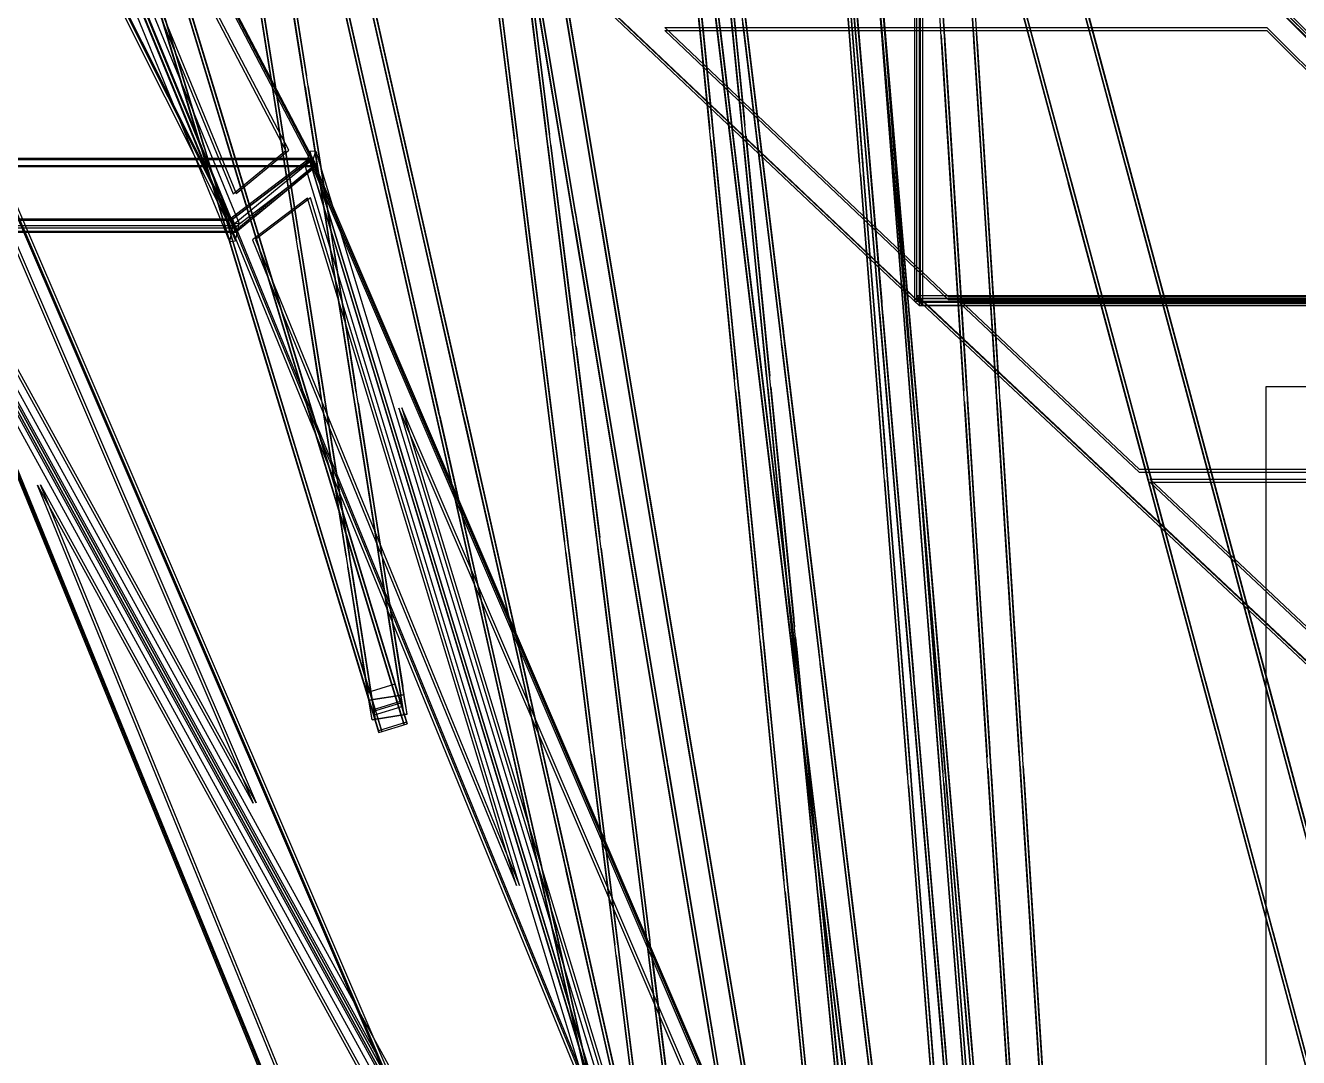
# Model space of a CAD drawing. Header units: millimetres. Extents: x -52000 to 48850, y -48850 to 51750.
# Drawn here: x -31200 to -24734, y 19492 to 24735 of the extents above; entities that cross this region are included whole.
import ezdxf

# ---------------------------------------------------------------- set-up
doc = ezdxf.new("R2010")
doc.units = ezdxf.units.MM
doc.layers.add('D-STR-BASE', color=7, linetype='Continuous', lineweight=25)
doc.layers.add('D-STR-STRC', color=7, linetype='Continuous', lineweight=25)

msp = doc.modelspace()

# ---------------------------------------------------------------- linework, layer by layer
at = {"layer": 'D-STR-BASE'}
msp.add_lwpolyline([(-24900, -22900), (24900, -22900), (24900, 22900), (-24900, 22900)], close=True, dxfattribs=at)
at = {"layer": 'D-STR-STRC'}
for points in [[(-32846.5, 32979.5), (-29296.5, 21300.8)], [(-32990, 32935.9), (-29440.1, 21257.2)], [(-32987.7, 32928.3), (-29437.8, 21249.6)], [(-32844.2, 32972), (-29294.2, 21293.2)], [(-32814.3, 32873.6), (-29264.3, 21194.8)], [(-32812, 32866), (-29262, 21187.3)], [(-32957.8, 32830), (-29407.9, 21151.2)], [(-32955.5, 32822.4), (-29405.6, 21143.7)], [(-30807.6, 30930.1), (-27667.9, 17036.6)], [(-30806.4, 30924.4), (-27666.6, 17031)], [(-29440, 21208.2), (-30960.1, 30857.2)], [(-30954, 30897), (-27814.2, 17003.5)], [(-30952.7, 30891.4), (-27812.9, 16997.9)], [(-30789.8, 30851.1), (-27650.1, 16957.7)], [(-30788.5, 30845.5), (-27648.8, 16952)], [(-29262.1, 21236.2), (-30782.3, 30885.2)], [(-30936.1, 30818.1), (-27796.4, 16924.6)], [(-30934.8, 30812.4), (-27795.1, 16919)], [(-29192.5, 29302.9), (-26431.6, 12774.6)], [(-29191.8, 29299), (-26431, 12770.8)], [(-27820.8, 16966.7), (-29350.9, 29250.5)], [(-29340.4, 29278.2), (-26579.6, 12749.9)], [(-29339.8, 29274.3), (-26578.9, 12746.1)], [(-29183.4, 29248.9), (-26422.6, 12720.6)], [(-29182.8, 29245), (-26421.9, 12716.7)], [(-27642.2, 16988.9), (-29172.3, 29272.7)], [(-29331.4, 29224.1), (-26570.5, 12695.9)], [(-29330.7, 29220.3), (-26569.9, 12692)], [(-32263.1, 28886), (-30146, 23727.3)], [(-32249.3, 28843.3), (-29722.1, 24022.9)], [(-32232.7, 28888.4), (-30115.6, 23729.7)], [(-32281.2, 28797), (-30164.1, 23638.3)], [(-32254.6, 28837.3), (-29727.8, 24018.2)], [(-32250.8, 28799.3), (-30133.7, 23640.7)], [(-32548, 28504.9), (-30132.3, 23684.6)], [(-32542.7, 28510.9), (-30126.6, 23689.2)], [(-26590.3, 12724.5), (-28099.2, 28000.8)], [(-28086.3, 28018.6), (-25729.3, 8497.9)], [(-28086, 28016.2), (-25729, 8495.5)], [(-27937.4, 28036.6), (-25580.4, 8515.8)], [(-27937.1, 28034.2), (-25580.1, 8513.4)], [(-27933.3, 28003.1), (-25576.4, 8482.3)], [(-27933, 28000.7), (-25576.1, 8479.9)], [(-26411.2, 12742.2), (-27920.1, 28018.5)], [(-28082.2, 27985.1), (-25725.3, 8464.3)], [(-28081.9, 27982.7), (-25725, 8461.9)], [(-31179.5, 27590.5), (-26661.6, 23312.5)], [(-31159.5, 27590.5), (-26641.6, 23312.5)], [(-27610.5, 27590.5), (-23332.5, 23312.5)], [(-27590.5, 27590.5), (-23312.5, 23312.5)], [(-25742.4, 8481.8), (-27205.1, 27108.4)], [(-27190.9, 27118.3), (-25236.3, 4247.4)], [(-27190.8, 27117.1), (-25236.1, 4246.1)], [(-27189.4, 27100.9), (-25234.8, 4230)], [(-27189.3, 27099.7), (-25234.7, 4228.7)], [(-27041.5, 27131.1), (-25086.8, 4260.1)], [(-27041.4, 27129.9), (-25086.7, 4258.9)], [(-27040, 27113.7), (-25085.3, 4242.8)], [(-27039.9, 27112.5), (-25085.2, 4241.5)], [(-25563, 8495.9), (-27025.7, 27122.4)], [(-26674.3, 26674.3), (-22799.8, 22799.8)], [(-25070.9, 4250.1), (-26489, 26584.6)], [(-26298.3, 26637.9), (-22200.8, 11389.2)], [(-26295, 26625.7), (-22197.5, 11377)], [(-25250.5, 4238.7), (-26668.7, 26573.1)], [(-26607.3, 26554.9), (-22509.9, 11306.2)], [(-26604, 26542.6), (-22506.6, 11293.9)], [(-26196, 26257.4), (-22098.6, 11008.6)], [(-26192.7, 26245.1), (-22095.3, 10996.4)], [(-26505, 26174.3), (-22407.6, 10925.6)], [(-26501.7, 26162.1), (-22404.3, 10913.3)], [(-31364.5, 24058.6), (-29293.1, 19232.1)], [(-29755.4, 24094.8), (-28193.7, 18955.9)], [(-29745.3, 24058.5), (-29728.8, 24019.9)], [(-29744.5, 24058.6), (-27673.1, 19232.1)], [(-29740.8, 24056.8), (-29722.9, 24022.8)], [(-29724.9, 24096.7), (-28163.2, 18957.9)], [(-31370.1, 24054.3), (-29299, 19228.5)], [(-29779.3, 24019.5), (-28217.6, 18880.6)], [(-29750.1, 24054.3), (-27679, 19228.5)], [(-29748.9, 24021.4), (-28187.2, 18882.6)], [(-31775.7, 23796.6), (-29294.1, 19282.5)], [(-31745.2, 23798.6), (-29263.7, 19284.5)], [(-31774.7, 23746.2), (-29802.8, 18919.7)], [(-31769.1, 23750.5), (-29797, 18923.3)], [(-30155.3, 23746.4), (-30139.5, 23707.8)], [(-30154.7, 23746.2), (-28182.8, 18919.7)], [(-30149.1, 23750.5), (-28177, 18923.3)], [(-31788.9, 23694.8), (-29307.3, 19180.7)], [(-31758.5, 23696.8), (-29276.9, 19182.7)], [(-30150, 23718.8), (-30132.9, 23684.8)], [(-26674.3, 23348.5), (-22799.8, 19714.1)], [(-26673.6, 23349.2), (-26655.9, 23332.7)], [(-26654.3, 23348.5), (-22779.8, 19714.1)], [(-26684.2, 23335.3), (-26660.9, 23313.2)], [(-29466.8, 21345), (-29440.1, 21257.2)], [(-29323.3, 21388.7), (-29296.5, 21300.8)], [(-29440, 21208.2), (-29455.5, 21307)], [(-29288.8, 21275.2), (-29262, 21187.3)], [(-29262.1, 21236.2), (-29277.7, 21335)], [(-29432.3, 21231.5), (-29405.6, 21143.7)]]:
    msp.add_lwpolyline(points, dxfattribs=at)
for points in [[(-32846.5, 32979.5), (-32812, 32866), (-29262, 21187.3), (-29296.5, 21300.8)], [(-32990, 32935.9), (-32955.5, 32822.4), (-29405.6, 21143.7), (-29440.1, 21257.2)], [(-32974.7, 32940.6), (-32940.2, 32827.1), (-29390.2, 21148.3), (-29424.8, 21261.8)], [(-32861.8, 32974.9), (-32827.3, 32861.4), (-29277.3, 21182.6), (-29311.9, 21296.1)], [(-30823.2, 30926.5), (-30804.1, 30842), (-27664.4, 16948.5), (-27683.5, 17033.1)], [(-30807.6, 30930.1), (-30788.5, 30845.5), (-27648.8, 16952), (-27667.9, 17036.6)], [(-30954, 30897), (-30934.8, 30812.4), (-27795.1, 16919), (-27814.2, 17003.5)], [(-29424.1, 21210.7), (-29424.1, 21210.7), (-30944.3, 30859.7), (-30944.3, 30859.7)], [(-30938.3, 30900.5), (-30919.2, 30816), (-27779.5, 16922.5), (-27798.6, 17007.1)], [(-29278, 21233.7), (-29278, 21233.7), (-30798.1, 30882.8), (-30798.1, 30882.8)], [(-29208.2, 29300.3), (-29198.6, 29242.4), (-26437.7, 12714.1), (-26447.4, 12772)], [(-29192.5, 29302.9), (-29182.8, 29245), (-26421.9, 12716.7), (-26431.6, 12774.6)], [(-29340.4, 29278.2), (-29330.7, 29220.3), (-26569.9, 12692), (-26579.6, 12749.9)], [(-27804.9, 16968.6), (-27804.9, 16968.6), (-29335, 29252.4), (-29335, 29252.4)], [(-29324.6, 29280.8), (-29315, 29222.9), (-26554.1, 12694.7), (-26563.8, 12752.6)], [(-27658.1, 16986.9), (-27658.1, 16986.9), (-29188.2, 29270.7), (-29188.2, 29270.7)], [(-32264.5, 28842), (-32563.2, 28503.6), (-30147.5, 23683.3)], [(-32249.3, 28843.3), (-32548, 28504.9), (-30132.3, 23684.6)], [(-32264.5, 28842.1), (-30147.5, 23683.4), (-29737.3, 24021.8)], [(-32249.3, 28843.3), (-30132.3, 23684.6), (-29722.1, 24022.9)], [(-28086.3, 28018.6), (-28081.9, 27982.7), (-25725, 8461.9), (-25729.3, 8497.9)], [(-26574.4, 12726.1), (-26574.4, 12726.1), (-28083.3, 28002.4), (-28083.3, 28002.4)], [(-28070.4, 28020.5), (-28066.1, 27984.6), (-25709.1, 8463.9), (-25713.4, 8499.8)], [(-27953.2, 28034.7), (-27948.9, 27998.8), (-25591.9, 8478), (-25596.3, 8513.9)], [(-27937.4, 28036.6), (-27933, 28000.7), (-25576.1, 8479.9), (-25580.4, 8515.8)], [(-26427.1, 12740.6), (-26427.1, 12740.6), (-27936, 28016.9), (-27936, 28016.9)], [(-31179.5, 27605.6), (-27590.5, 27605.6), (-23312.5, 23327.6), (-26661.6, 23327.6)], [(-31179.5, 27590.5), (-27590.5, 27590.5), (-23312.5, 23312.5), (-26661.6, 23312.5)], [(-31526, 27244.6), (-30145.3, 23880.1), (-29877.8, 24100.8)], [(-31510.8, 27245.8), (-30130.1, 23881.3), (-29862.6, 24101.9)], [(-27190.9, 27118.3), (-27189.3, 27099.7), (-25234.7, 4228.7), (-25236.3, 4247.4)], [(-25726.5, 8483.1), (-25726.5, 8483.1), (-27189.2, 27109.6), (-27189.2, 27109.6)], [(-27175, 27119.7), (-27173.4, 27101.1), (-25218.7, 4230.1), (-25220.3, 4248.7)], [(-27057.4, 27129.7), (-27055.8, 27111.1), (-25101.1, 4240.2), (-25102.7, 4258.8)], [(-25578.9, 8494.7), (-25578.9, 8494.7), (-27041.6, 27121.2), (-27041.6, 27121.2)], [(-27041.5, 27131.1), (-27039.9, 27112.5), (-25085.2, 4241.5), (-25086.8, 4260.1)], [(-26684.2, 26684.2), (-26684.2, 23335.3), (-23335.3, 23335.3), (-23335.3, 26684.2)], [(-26674.3, 26674.3), (-26674.3, 23348.5), (-26654.3, 23348.5), (-26654.3, 26674.3)], [(-23348.5, 26674.3), (-26674.3, 26674.3), (-22799.8, 22799.8), (-19714.1, 22799.8)], [(-23348.5, 26659), (-26674.3, 26659), (-22799.8, 22784.6), (-19714.1, 22784.6)], [(-26673.6, 26673.6), (-26673.6, 23349.2), (-23349.2, 23349.2), (-23349.2, 26673.6)], [(-26661.6, 26661.6), (-26661.6, 23312.5), (-26641.6, 23312.5), (-26641.6, 26661.6)], [(-26660.9, 26660.9), (-26660.9, 23313.2), (-23313.2, 23313.2), (-23313.2, 26660.9)], [(-26655.9, 26655.9), (-26655.9, 23332.7), (-23332.7, 23332.7), (-23332.7, 26655.9)], [(-25086.9, 4249.1), (-25086.9, 4249.1), (-26505, 26583.5), (-26505, 26583.5)], [(-26313.7, 26633.8), (-26208.2, 26240.9), (-22110.7, 10992.2), (-22216.3, 11385.1)], [(-26298.3, 26637.9), (-26192.7, 26245.1), (-22095.3, 10996.4), (-22200.8, 11389.2)], [(-25234.6, 4239.8), (-25234.6, 4239.8), (-26652.7, 26574.2), (-26652.7, 26574.2)], [(-26607.3, 26554.9), (-26501.7, 26162.1), (-22404.3, 10913.3), (-22509.9, 11306.2)], [(-26591.8, 26559.1), (-26486.3, 26166.2), (-22388.8, 10917.5), (-22494.4, 11310.3)], [(-26787.3, 24087.3), (-26901.6, 25542.8), (-26901.6, 25542.8)], [(-26966.8, 24073.2), (-27081.1, 25528.7), (-27081.1, 25528.7)], [(-26963.5, 24031.3), (-26963.5, 24031.3), (-27077.8, 25486.9)], [(-26950.8, 24074.5), (-27065.1, 25530), (-27065.1, 25530)], [(-26947.5, 24032.6), (-26947.5, 24032.6), (-27061.8, 25488.1)], [(-26803.3, 24086.1), (-26917.6, 25541.6), (-26917.6, 25541.6)], [(-26800, 24044.2), (-26800, 24044.2), (-26914.3, 25499.7)], [(-26784, 24045.4), (-26784, 24045.4), (-26898.3, 25500.9)], [(-27728.8, 24250.9), (-27845, 25427.4), (-27845, 25427.4)], [(-27712.9, 24252.5), (-27829.1, 25429), (-27829.1, 25429)], [(-27565.6, 24267), (-27681.8, 25443.5), (-27681.8, 25443.5)], [(-27549.7, 24268.6), (-27665.9, 25445.1), (-27665.9, 25445.1)], [(-27724.7, 24209.1), (-27724.7, 24209.1), (-27840.9, 25385.6)], [(-27708.8, 24210.7), (-27708.8, 24210.7), (-27825, 25387.2)], [(-27561.5, 24225.2), (-27561.5, 24225.2), (-27677.7, 25401.7)], [(-27545.6, 24226.8), (-27545.6, 24226.8), (-27661.8, 25403.3)], [(-25952.7, 25290.4), (-25867.8, 24974.3), (-25546.4, 23778.1)], [(-25951.1, 25284.5), (-25629.7, 24088.3), (-25544.8, 23772.2)], [(-25937.3, 25294.5), (-25852.3, 24978.4), (-25530.9, 23782.2)], [(-25935.7, 25288.6), (-25614.3, 24092.4), (-25529.3, 23776.3)], [(-29795.5, 24518.7), (-29907.1, 25227), (-29907.1, 25227)], [(-29779.7, 24521.2), (-29891.3, 25229.5), (-29891.3, 25229.5)], [(-29957.5, 24493.2), (-30069.1, 25201.5), (-30069.1, 25201.5)], [(-29951, 24451.7), (-29951, 24451.7), (-30062.6, 25160)], [(-29941.7, 24495.7), (-30053.3, 25204), (-30053.3, 25204)], [(-29935.2, 24454.2), (-29935.2, 24454.2), (-30046.7, 25162.5)], [(-29789, 24477.2), (-29789, 24477.2), (-29900.5, 25185.5)], [(-29773.2, 24479.7), (-29773.2, 24479.7), (-29884.7, 25188)], [(-27025.3, 25180.5), (-27024.3, 25168.9), (-26868.9, 23350.5)], [(-27009.4, 25181.9), (-27008.4, 25170.3), (-26853, 23351.9)], [(-26891.8, 25191.9), (-26890.8, 25180.3), (-26735.4, 23361.9)], [(-26889.2, 25161.2), (-26733.8, 23342.8), (-26732.8, 23331.2)], [(-26875.9, 25193.3), (-26874.9, 25181.7), (-26719.5, 23363.3)], [(-26873.2, 25162.5), (-26717.8, 23344.1), (-26716.8, 23332.5)], [(-26246.3, 25211.5), (-26161.4, 24895.4), (-25840, 23699.2)], [(-26244.7, 25205.6), (-25923.3, 24009.4), (-25838.4, 23693.3)], [(-26230.9, 25215.7), (-26145.9, 24899.5), (-25824.5, 23703.4)], [(-26229.3, 25209.7), (-25907.9, 24013.6), (-25822.9, 23697.4)], [(-30607.6, 25098.3), (-30586.1, 25027.5), (-30313.8, 24131.6)], [(-30592.3, 25102.9), (-30570.8, 25032.2), (-30298.5, 24136.3)], [(-30479.4, 25137.3), (-30457.9, 25066.5), (-30185.6, 24170.6)], [(-30474.4, 25120.8), (-30202.1, 24224.9), (-30180.6, 24154.1)], [(-30464.1, 25141.9), (-30442.6, 25071.2), (-30170.3, 24175.3)], [(-30459.1, 25125.4), (-30186.8, 24229.5), (-30165.3, 24158.8)], [(-29504.6, 25091.3), (-29492.7, 25038.6), (-29249.6, 23963)], [(-29489, 25094.9), (-29477.1, 25042.1), (-29234, 23966.5)], [(-28722, 24201.2), (-28837.5, 25128.6), (-28837.5, 25128.6)], [(-28706.1, 24203.2), (-28821.6, 25130.6), (-28821.6, 25130.6)], [(-28559.2, 24221.5), (-28674.7, 25148.8), (-28674.7, 25148.8)], [(-28554, 24179.8), (-28554, 24179.8), (-28669.5, 25107.2)], [(-28543.3, 24223.4), (-28658.9, 25150.8), (-28658.9, 25150.8)], [(-28538.1, 24181.8), (-28538.1, 24181.8), (-28653.7, 25109.1)], [(-28643.4, 25105.4), (-28637.4, 25069.3), (-28421.5, 23777.1)], [(-28627.6, 25108.1), (-28621.6, 25072), (-28405.7, 23779.7)], [(-28511.2, 25127.5), (-28505.2, 25091.4), (-28289.3, 23799.2)], [(-28507, 25102), (-28291.1, 23809.7), (-28285.1, 23773.6)], [(-28495.4, 25130.2), (-28489.4, 25094.1), (-28273.6, 23801.8)], [(-28491.2, 25104.6), (-28275.3, 23812.4), (-28269.3, 23776.3)], [(-27022.7, 25149.8), (-26867.3, 23331.4), (-26866.3, 23319.8)], [(-27006.7, 25151.1), (-26851.3, 23332.7), (-26850.3, 23321.1)], [(-30602.6, 25081.8), (-30330.3, 24185.9), (-30308.8, 24115.1)], [(-30587.3, 25086.4), (-30315, 24190.5), (-30293.5, 24119.8)], [(-29635.3, 25061.8), (-29623.4, 25009.1), (-29380.3, 23933.5)], [(-29630.4, 25040.3), (-29387.3, 23964.7), (-29375.4, 23912)], [(-29619.7, 25065.3), (-29607.8, 25012.6), (-29364.7, 23937)], [(-29614.8, 25043.8), (-29371.7, 23968.2), (-29359.8, 23915.5)], [(-29499.7, 25069.8), (-29256.6, 23994.2), (-29244.7, 23941.5)], [(-29484.1, 25073.3), (-29241, 23997.7), (-29229.1, 23945)], [(-28716.8, 24159.5), (-28716.8, 24159.5), (-28832.3, 25086.9)], [(-28700.9, 24161.5), (-28700.9, 24161.5), (-28816.4, 25088.9)], [(-28639.1, 25079.9), (-28423.3, 23787.7), (-28417.2, 23751.6)], [(-28623.3, 25082.5), (-28407.5, 23790.3), (-28401.5, 23754.2)], [(-27953.3, 24725.2), (-24894.3, 24725.2), (-23521, 23356), (-26511.5, 23356)], [(-27953.3, 24710.1), (-24894.3, 24710.1), (-23521, 23341), (-26511.5, 23341)], [(-27689.1, 24729.3), (-27686.4, 24706.9), (-27500.5, 23166.9)], [(-27673.2, 24731.2), (-27670.5, 24708.8), (-27484.6, 23168.8)], [(-27669.8, 24702.7), (-27483.8, 23162.7), (-27481.1, 23140.3)], [(-27556.1, 24745.4), (-27553.4, 24723), (-27367.4, 23183)], [(-27552.6, 24716.8), (-27366.7, 23176.8), (-27364, 23154.4)], [(-27540.2, 24747.3), (-27537.5, 24724.9), (-27351.6, 23184.9)], [(-27536.8, 24718.7), (-27350.8, 23178.7), (-27348.1, 23156.3)], [(-27685.7, 24700.7), (-27499.7, 23160.7), (-27497, 23138.3)], [(-26436.7, 22920.1), (-26548.7, 24684.5), (-26548.7, 24684.5)], [(-26434.1, 22878.2), (-26434.1, 22878.2), (-26546.1, 24642.6)], [(-26420.8, 22921.1), (-26532.8, 24685.5), (-26532.8, 24685.5)], [(-26418.1, 22879.2), (-26418.1, 22879.2), (-26530.1, 24643.6)], [(-26273, 22930.5), (-26385.1, 24694.9), (-26385.1, 24694.9)], [(-26270.4, 22888.6), (-26270.4, 22888.6), (-26382.4, 24653)], [(-26257.1, 22931.5), (-26369.1, 24695.9), (-26369.1, 24695.9)], [(-26254.4, 22889.6), (-26254.4, 22889.6), (-26366.4, 24654)], [(-29830.8, 23689.1), (-29942.4, 24397.4), (-29942.4, 24397.4)], [(-29815, 23691.6), (-29926.6, 24399.9), (-29926.6, 24399.9)], [(-29668.8, 23714.6), (-29780.4, 24422.9), (-29780.4, 24422.9)], [(-29662.3, 23673.2), (-29662.3, 23673.2), (-29773.9, 24381.4)], [(-29653, 23717.1), (-29764.6, 24425.4), (-29764.6, 24425.4)], [(-29646.5, 23675.6), (-29646.5, 23675.6), (-29758.1, 24383.9)], [(-29824.3, 23647.6), (-29824.3, 23647.6), (-29935.9, 24355.9)], [(-29808.5, 23650.1), (-29808.5, 23650.1), (-29920.1, 24358.4)], [(-30311.8, 24125.1), (-30290.3, 24054.3), (-30018, 23158.4)], [(-30296.5, 24129.7), (-30275, 24059), (-30002.7, 23163.1)], [(-30183.6, 24164), (-30162.1, 24093.3), (-29889.8, 23197.4)], [(-30178.6, 24147.5), (-29906.3, 23251.6), (-29884.7, 23180.9)], [(-30168.3, 24168.7), (-30146.8, 24097.9), (-29874.5, 23202)], [(-30163.3, 24152.2), (-29890.9, 23256.3), (-29869.4, 23185.5)], [(-28431.7, 23197.8), (-28547.2, 24125.2), (-28547.2, 24125.2)], [(-28415.8, 23199.8), (-28531.4, 24127.2), (-28531.4, 24127.2)], [(-27603.1, 22977.9), (-27719.3, 24154.4), (-27719.3, 24154.4)], [(-27587.2, 22979.4), (-27703.4, 24155.9), (-27703.4, 24155.9)], [(-27439.9, 22994), (-27556.1, 24170.5), (-27556.1, 24170.5)], [(-27435.7, 22952.2), (-27435.7, 22952.2), (-27551.9, 24128.7)], [(-27423.9, 22995.6), (-27540.2, 24172), (-27540.2, 24172)], [(-27419.8, 22953.8), (-27419.8, 22953.8), (-27536, 24130.3)], [(-31774.7, 23746.2), (-31364.5, 24058.6), (-29293.1, 19232.1)], [(-31773.8, 23746.3), (-30155.3, 23746.4), (-29745.3, 24058.5), (-31363.9, 24058.4)], [(-31768.5, 23718.7), (-30150, 23718.8), (-29740.8, 24056.8), (-31359.3, 24056.7)], [(-31759.4, 23747.3), (-31349.3, 24059.7), (-29277.9, 19233.2)], [(-31370.1, 24054.3), (-29750.1, 24054.3), (-29744.5, 24058.6), (-31364.5, 24058.6)], [(-30306.8, 24108.6), (-30034.5, 23212.7), (-30013, 23141.9)], [(-30291.5, 24113.2), (-30019.2, 23217.3), (-29997.6, 23146.6)], [(-29759.8, 24057.6), (-30169.9, 23745.2), (-28198.1, 18918.7)], [(-29744.5, 24058.6), (-30154.7, 23746.2), (-28182.8, 18919.7)], [(-29755.4, 24094.8), (-29779.3, 24019.5), (-29748.9, 24021.4), (-29724.9, 24096.7)], [(-29759.7, 24057.7), (-28198, 18918.8), (-27688.3, 19231.2)], [(-29744.5, 24058.6), (-28182.8, 18919.7), (-27673.1, 19232.1)], [(-28594.5, 23177.5), (-28710, 24104.9), (-28710, 24104.9)], [(-28589.3, 23135.9), (-28589.3, 23135.9), (-28704.8, 24063.2)], [(-28578.6, 23179.5), (-28694.1, 24106.9), (-28694.1, 24106.9)], [(-28573.4, 23137.8), (-28573.4, 23137.8), (-28688.9, 24065.2)], [(-28426.5, 23156.1), (-28426.5, 23156.1), (-28542, 24083.5)], [(-28410.6, 23158.1), (-28410.6, 23158.1), (-28526.2, 24085.5)], [(-27598.9, 22936.1), (-27598.9, 22936.1), (-27715.2, 24112.6)], [(-27583, 22937.6), (-27583, 22937.6), (-27699.2, 24114.1)], [(-31758.1, 23707.7), (-30139.5, 23707.8), (-29728.8, 24019.9), (-31347.3, 24019.8)], [(-31751.4, 23684.7), (-30132.9, 23684.8), (-29722.9, 24022.8), (-31341.5, 24022.7)], [(-31347.8, 24018.2), (-29727.8, 24018.2), (-29722.1, 24022.9), (-31342.1, 24022.9)], [(-26665.4, 22535.1), (-26779.7, 23990.6), (-26779.7, 23990.6)], [(-25611.3, 24019.7), (-25526.3, 23703.5), (-25204.9, 22507.4)], [(-25609.7, 24013.7), (-25288.3, 22817.6), (-25203.3, 22501.4)], [(-25595.8, 24023.8), (-25510.9, 23707.7), (-25189.5, 22511.5)], [(-25594.2, 24017.9), (-25272.8, 22821.7), (-25187.9, 22505.6)], [(-29242.9, 23933.5), (-29231, 23880.8), (-28987.9, 22805.2)], [(-29227.3, 23937.1), (-29215.4, 23884.4), (-28972.3, 22808.7)], [(-26844.9, 22521), (-26959.2, 23976.5), (-26959.2, 23976.5)], [(-26841.6, 22479.1), (-26841.6, 22479.1), (-26955.9, 23934.6)], [(-26828.9, 22522.3), (-26943.2, 23977.8), (-26943.2, 23977.8)], [(-26825.6, 22480.4), (-26825.6, 22480.4), (-26939.9, 23935.9)], [(-26681.4, 22533.9), (-26795.7, 23989.4), (-26795.7, 23989.4)], [(-26678.1, 22492), (-26678.1, 22492), (-26792.4, 23947.5)], [(-26662.2, 22493.2), (-26662.2, 22493.2), (-26776.4, 23948.7)], [(-25904.9, 23940.8), (-25819.9, 23624.6), (-25498.5, 22428.5)], [(-25903.3, 23934.8), (-25581.9, 22738.7), (-25496.9, 22422.6)], [(-25889.4, 23944.9), (-25804.5, 23628.8), (-25483, 22432.6)], [(-25887.8, 23939), (-25566.4, 22742.8), (-25481.5, 22426.7)], [(-31627.8, 23665.2), (-31366, 23864.6), (-30044.1, 20784.4)], [(-31612.5, 23666.3), (-31350.8, 23865.7), (-30028.8, 20785.4)], [(-29373.6, 23904), (-29361.7, 23851.3), (-29118.6, 22775.7)], [(-29368.8, 23882.5), (-29125.7, 22806.9), (-29113.8, 22754.2)], [(-29358, 23907.5), (-29346.1, 23854.8), (-29103, 22779.2)], [(-29353.2, 23886), (-29110.1, 22810.4), (-29098.2, 22757.7)], [(-29238.1, 23912), (-28995, 22836.4), (-28983.1, 22783.7)], [(-29222.5, 23915.6), (-28979.4, 22839.9), (-28967.5, 22787.2)], [(-29768.4, 23858.5), (-30047.2, 23646.1), (-28706.9, 20365.6)], [(-29753.2, 23859.5), (-30031.9, 23647.2), (-28691.7, 20366.6)], [(-30149.1, 23750.5), (-31769.1, 23750.5), (-31774.7, 23746.2), (-30154.7, 23746.2)], [(-31774.7, 23746.2), (-29293.1, 19232.1), (-29802.8, 18919.7)], [(-31759.5, 23747.1), (-29277.9, 19233), (-29787.6, 18920.6)], [(-28281.2, 23750.2), (-28275.1, 23714.1), (-28059.3, 22421.8)], [(-28265.4, 23752.8), (-28259.3, 23716.7), (-28043.5, 22424.5)], [(-30126.6, 23689.2), (-31746.6, 23689.2), (-31752.3, 23684.6), (-30132.3, 23684.6)], [(-30146, 23727.3), (-30164.1, 23638.3), (-30133.7, 23640.7), (-30115.6, 23729.7)], [(-28413.3, 23728.1), (-28407.3, 23692), (-28191.4, 22399.7)], [(-28409.1, 23702.5), (-28193.2, 22410.3), (-28187.2, 22374.2)], [(-28397.5, 23730.7), (-28391.5, 23694.6), (-28175.7, 22402.4)], [(-28393.3, 23705.2), (-28177.4, 22412.9), (-28171.4, 22376.8)], [(-28276.9, 23724.6), (-28061, 22432.4), (-28055, 22396.3)], [(-28261.1, 23727.2), (-28045.3, 22435), (-28039.2, 22398.9)], [(-29542.1, 22910.6), (-29653.7, 23618.8), (-29653.7, 23618.8)], [(-29526.3, 22913.1), (-29637.9, 23621.3), (-29637.9, 23621.3)], [(-29704.1, 22885), (-29815.7, 23593.3), (-29815.7, 23593.3)], [(-29697.6, 22843.6), (-29697.6, 22843.6), (-29809.2, 23551.8)], [(-29688.3, 22887.5), (-29799.9, 23595.8), (-29799.9, 23595.8)], [(-29681.8, 22846), (-29681.8, 22846), (-29793.4, 23554.3)], [(-29535.6, 22869.1), (-29535.6, 22869.1), (-29647.2, 23577.3)], [(-29519.8, 22871.6), (-29519.8, 22871.6), (-29631.4, 23579.8)], [(-26674.3, 23363.9), (-23348.5, 23363.9), (-19714.1, 19729.4), (-22799.8, 19729.4)], [(-26674.3, 23348.5), (-23348.5, 23348.5), (-19714.1, 19714.1), (-22799.8, 19714.1)], [(-26728.9, 23286), (-26727.9, 23274.4), (-26572.5, 21456)], [(-26713, 23287.4), (-26712, 23275.8), (-26556.6, 21457.4)], [(-26453.9, 23339), (-23517.6, 23339), (-22655.4, 22480.1), (-25541.6, 22480.1)], [(-26453.9, 23323.7), (-23517.6, 23323.7), (-22655.4, 22464.8), (-25541.6, 22464.8)], [(-26862.4, 23274.6), (-26861.4, 23263), (-26706, 21444.6)], [(-26859.8, 23243.9), (-26704.4, 21425.5), (-26703.4, 21413.8)], [(-26846.5, 23276), (-26845.5, 23264.4), (-26690.1, 21446)], [(-26843.8, 23245.2), (-26688.4, 21426.8), (-26687.4, 21415.2)], [(-26726.3, 23255.3), (-26570.9, 21436.9), (-26569.9, 21425.2)], [(-26710.3, 23256.6), (-26554.9, 21438.2), (-26553.9, 21426.6)], [(-30016, 23151.8), (-29994.5, 23081.1), (-29722.1, 22185.2)], [(-30000.7, 23156.5), (-29979.2, 23085.7), (-29706.8, 22189.8)], [(-29887.8, 23190.8), (-29866.3, 23120.1), (-29593.9, 22224.2)], [(-29882.7, 23174.3), (-29610.4, 22278.4), (-29588.9, 22207.6)], [(-29872.5, 23195.5), (-29850.9, 23124.7), (-29578.6, 22228.8)], [(-29867.4, 23178.9), (-29595.1, 22283.1), (-29573.6, 22212.3)], [(-30011, 23135.3), (-29738.6, 22239.4), (-29717.1, 22168.7)], [(-29995.6, 23140), (-29723.3, 22244.1), (-29701.8, 22173.3)], [(-28304.2, 22174.1), (-28419.7, 23101.5), (-28419.7, 23101.5)], [(-28288.3, 22176.1), (-28403.8, 23103.5), (-28403.8, 23103.5)], [(-27492.7, 23102.6), (-27490, 23080.2), (-27304.1, 21540.2)], [(-27476.8, 23104.5), (-27474.1, 23082.1), (-27288.2, 21542.1)], [(-27359.7, 23118.6), (-27357, 23096.3), (-27171, 21556.3)], [(-27356.2, 23090.1), (-27170.3, 21550.1), (-27167.6, 21527.7)], [(-27343.8, 23120.6), (-27341.1, 23098.2), (-27155.1, 21558.2)], [(-27340.3, 23092), (-27154.4, 21552), (-27151.7, 21529.6)], [(-28466.9, 22153.9), (-28582.5, 23081.3), (-28582.5, 23081.3)], [(-28461.8, 22112.2), (-28461.8, 22112.2), (-28577.3, 23039.6)], [(-28451.1, 22155.9), (-28566.6, 23083.2), (-28566.6, 23083.2)], [(-28445.9, 22114.2), (-28445.9, 22114.2), (-28561.4, 23041.6)], [(-28299, 22132.5), (-28299, 22132.5), (-28414.5, 23059.9)], [(-28283.1, 22134.4), (-28283.1, 22134.4), (-28398.7, 23061.8)], [(-27489.3, 23074), (-27303.3, 21534), (-27300.6, 21511.6)], [(-27473.4, 23075.9), (-27287.4, 21535.9), (-27284.7, 21513.5)], [(-27314.1, 21721), (-27430.3, 22897.4), (-27430.3, 22897.4)], [(-27298.2, 21722.5), (-27414.4, 22899), (-27414.4, 22899)], [(-27477.3, 21704.8), (-27593.5, 22881.3), (-27593.5, 22881.3)], [(-27473.2, 21663), (-27473.2, 21663), (-27589.4, 22839.5)], [(-27461.4, 21706.4), (-27577.6, 22882.9), (-27577.6, 22882.9)], [(-27457.3, 21664.6), (-27457.3, 21664.6), (-27573.5, 22841.1)], [(-27310, 21679.2), (-27310, 21679.2), (-27426.2, 22855.7)], [(-27294.1, 21680.7), (-27294.1, 21680.7), (-27410.3, 22857.2)], [(-26154.9, 21069.3), (-26266.9, 22833.7), (-26266.9, 22833.7)], [(-26138.9, 21070.3), (-26250.9, 22834.7), (-26250.9, 22834.7)], [(-29577.5, 22081), (-29689, 22789.2), (-29689, 22789.2)], [(-29561.6, 22083.4), (-29673.2, 22791.7), (-29673.2, 22791.7)], [(-29415.5, 22106.5), (-29527, 22814.7), (-29527, 22814.7)], [(-29408.9, 22065), (-29408.9, 22065), (-29520.5, 22773.3)], [(-29399.6, 22109), (-29511.2, 22817.2), (-29511.2, 22817.2)], [(-29393.1, 22067.5), (-29393.1, 22067.5), (-29504.7, 22775.7)], [(-29303.5, 22791.3), (-28186.2, 19114.8), (-27821.6, 19338.3)], [(-29288.3, 22792.2), (-28171, 19115.7), (-27806.4, 19339.2)], [(-28981.3, 22775.8), (-28969.4, 22723), (-28726.3, 21647.4)], [(-28965.7, 22779.3), (-28953.8, 22726.6), (-28710.7, 21650.9)], [(-26318.5, 21058.9), (-26430.6, 22823.3), (-26430.6, 22823.3)], [(-26315.9, 21017), (-26315.9, 21017), (-26427.9, 22781.4)], [(-26302.6, 21059.9), (-26414.6, 22824.3), (-26414.6, 22824.3)], [(-26299.9, 21018), (-26299.9, 21018), (-26411.9, 22782.4)], [(-26152.2, 21027.4), (-26152.2, 21027.4), (-26264.2, 22791.8)], [(-26136.2, 21028.4), (-26136.2, 21028.4), (-26248.3, 22792.8)], [(-29570.9, 22039.5), (-29570.9, 22039.5), (-29682.5, 22747.7)], [(-29555.1, 22042), (-29555.1, 22042), (-29666.7, 22750.2)], [(-29112, 22746.2), (-29100.1, 22693.5), (-28857, 21617.9)], [(-29107.1, 22724.7), (-28864.1, 21649.1), (-28852.1, 21596.4)], [(-29096.4, 22749.7), (-29084.5, 22697), (-28841.4, 21621.4)], [(-29091.5, 22728.2), (-28848.4, 21652.6), (-28836.5, 21599.9)], [(-28976.4, 22754.2), (-28733.3, 21678.6), (-28721.4, 21625.9)], [(-28960.8, 22757.8), (-28717.7, 21682.2), (-28705.8, 21629.4)], [(-25269.8, 22748.9), (-25184.9, 22432.8), (-24863.5, 21236.6)], [(-25268.2, 22743), (-24946.8, 21546.8), (-24861.9, 21230.7)], [(-25254.4, 22753.1), (-25169.4, 22437), (-24848, 21240.8)], [(-25252.8, 22747.2), (-24931.4, 21551), (-24846.4, 21234.9)], [(-25563.4, 22670), (-25478.5, 22353.9), (-25157, 21157.8)], [(-25561.8, 22664.1), (-25240.4, 21468), (-25155.5, 21151.8)], [(-25548, 22674.2), (-25463, 22358.1), (-25141.6, 21161.9)], [(-25546.4, 22668.3), (-25224.9, 21472.1), (-25140, 21156)], [(-26543.5, 20982.9), (-26657.8, 22438.4), (-26657.8, 22438.4)], [(-31139.9, 22400), (-29449.4, 19324.8), (-29796.6, 19112)], [(-31124.7, 22400.8), (-29434.2, 19325.7), (-29781.4, 19112.9)], [(-28035.3, 22375.4), (-28029.3, 22339.3), (-27813.4, 21047.1)], [(-26723, 20968.8), (-26837.3, 22424.3), (-26837.3, 22424.3)], [(-26719.7, 20926.9), (-26719.7, 20926.9), (-26834, 22382.4)], [(-26707, 20970.1), (-26821.3, 22425.6), (-26821.3, 22425.6)], [(-26703.8, 20928.2), (-26703.8, 20928.2), (-26818.1, 22383.7)], [(-26559.5, 20981.6), (-26673.8, 22437.1), (-26673.8, 22437.1)], [(-26556.2, 20939.8), (-26556.2, 20939.8), (-26670.5, 22395.3)], [(-26540.3, 20941), (-26540.3, 20941), (-26654.6, 22396.5)], [(-25488.8, 22430.4), (-22605.5, 22430.4), (-21743.3, 21571.5), (-24576.5, 21571.5)], [(-25488.8, 22415.1), (-22605.5, 22415.1), (-21743.3, 21556.2), (-24576.5, 21556.2)], [(-28183.3, 22350.7), (-28177.2, 22314.6), (-27961.4, 21022.4)], [(-28179, 22325.2), (-27963.1, 21032.9), (-27957.1, 20996.8)], [(-28167.5, 22353.4), (-28161.4, 22317.3), (-27945.6, 21025)], [(-28163.2, 22327.8), (-27947.4, 21035.6), (-27941.3, 20999.5)], [(-28051.1, 22372.8), (-28045.1, 22336.7), (-27829.2, 21044.5)], [(-28046.8, 22347.3), (-27831, 21055), (-27824.9, 21018.9)], [(-28031, 22349.9), (-27815.2, 21057.7), (-27809.2, 21021.6)], [(-29704.8, 22183.3), (-29683.3, 22112.5), (-29430.4, 21280.3)], [(-29591.9, 22217.6), (-29570.4, 22146.8), (-29317.5, 21314.6)], [(-29586.9, 22201.1), (-29334, 21368.9), (-29312.5, 21298.1)], [(-29576.6, 22222.2), (-29555.1, 22151.5), (-29302.2, 21319.3)], [(-29571.6, 22205.7), (-29318.7, 21373.5), (-29297.1, 21302.8)], [(-29720.1, 22178.6), (-29698.6, 22107.9), (-29445.7, 21275.7)], [(-29715.1, 22162.1), (-29462.2, 21329.9), (-29440.7, 21259.2)], [(-29699.8, 22166.7), (-29446.9, 21334.6), (-29425.4, 21263.8)], [(-28339.4, 21130.2), (-28455, 22057.6), (-28455, 22057.6)], [(-28323.6, 21132.2), (-28439.1, 22059.6), (-28439.1, 22059.6)], [(-28176.7, 21150.5), (-28292.2, 22077.9), (-28292.2, 22077.9)], [(-28160.8, 21152.5), (-28276.3, 22079.9), (-28276.3, 22079.9)], [(-29446.2, 21351), (-29546.6, 21987.6), (-29546.6, 21987.6)], [(-29300.1, 21374), (-29400.4, 22010.7), (-29400.4, 22010.7)], [(-29284.2, 21376.5), (-29384.5, 22013.1), (-29384.5, 22013.1)], [(-28334.2, 21088.5), (-28334.2, 21088.5), (-28449.8, 22015.9)], [(-28318.4, 21090.5), (-28318.4, 21090.5), (-28433.9, 22017.9)], [(-28171.5, 21108.8), (-28171.5, 21108.8), (-28287, 22036.2)], [(-28155.6, 21110.8), (-28155.6, 21110.8), (-28271.1, 22038.2)], [(-29462.1, 21348.5), (-29562.4, 21985.1), (-29562.4, 21985.1)], [(-29455.5, 21307), (-29455.5, 21307), (-29555.8, 21943.6)], [(-29439.7, 21309.5), (-29439.7, 21309.5), (-29540, 21946.1)], [(-29293.5, 21332.5), (-29293.5, 21332.5), (-29393.8, 21969.2)], [(-29277.7, 21335), (-29277.7, 21335), (-29378, 21971.7)], [(-28719.6, 21618), (-28707.7, 21565.2), (-28464.7, 20489.6)], [(-28704, 21621.5), (-28692.1, 21568.8), (-28449, 20493.2)], [(-28699.2, 21600), (-28456.1, 20524.4), (-28444.2, 20471.6)], [(-27351.6, 20431.8), (-27467.8, 21608.3), (-27467.8, 21608.3)], [(-27335.7, 20433.4), (-27451.9, 21609.9), (-27451.9, 21609.9)], [(-27188.4, 20447.9), (-27304.6, 21624.4), (-27304.6, 21624.4)], [(-27172.5, 20449.5), (-27288.7, 21626), (-27288.7, 21626)], [(-28850.3, 21588.4), (-28838.4, 21535.7), (-28595.4, 20460.1)], [(-28845.5, 21566.9), (-28602.4, 20491.3), (-28590.5, 20438.6)], [(-28834.7, 21592), (-28822.8, 21539.2), (-28579.8, 20463.6)], [(-28829.9, 21570.4), (-28586.8, 20494.8), (-28574.9, 20442.1)], [(-28714.8, 21596.5), (-28471.7, 20520.8), (-28459.8, 20468.1)], [(-27347.5, 20390), (-27347.5, 20390), (-27463.7, 21566.5)], [(-27331.5, 20391.6), (-27331.5, 20391.6), (-27447.7, 21568.1)], [(-27184.3, 20406.1), (-27184.3, 20406.1), (-27300.5, 21582.6)], [(-27168.3, 20407.7), (-27168.3, 20407.7), (-27284.5, 21584.2)], [(-27296.3, 21475.9), (-27293.6, 21453.5), (-27107.6, 19913.5)], [(-27280.4, 21477.8), (-27277.7, 21455.4), (-27091.8, 19915.4)], [(-27163.3, 21491.9), (-27160.6, 21469.5), (-26974.6, 19929.5)], [(-27147.4, 21493.8), (-27144.7, 21471.4), (-26958.7, 19931.4)], [(-24928.4, 21478.2), (-24843.4, 21162.1), (-24522, 19965.9)], [(-24926.8, 21472.3), (-24605.4, 20276.1), (-24520.4, 19960)], [(-24912.9, 21482.4), (-24828, 21166.2), (-24506.6, 19970.1)], [(-24911.3, 21476.4), (-24589.9, 20280.3), (-24505, 19964.1)], [(-27292.8, 21447.3), (-27106.9, 19907.3), (-27104.2, 19884.9)], [(-27277, 21449.2), (-27091, 19909.2), (-27088.3, 19886.8)], [(-27159.8, 21463.3), (-26973.9, 19923.3), (-26971.2, 19901)], [(-27143.9, 21465.3), (-26958, 19925.3), (-26955.3, 19902.9)], [(-29323.3, 21388.7), (-29466.8, 21345), (-29432.3, 21231.5), (-29288.8, 21275.2)], [(-26699.5, 21368.7), (-26698.5, 21357.1), (-26543.1, 19538.7)], [(-26683.6, 21370.1), (-26682.6, 21358.5), (-26527.2, 19540.1)], [(-26681, 21339.3), (-26525.5, 19520.9), (-26524.6, 19509.3)], [(-26566, 21380.1), (-26565, 21368.5), (-26409.6, 19550.1)], [(-26563.4, 21349.4), (-26408, 19530.9), (-26407, 19519.3)], [(-26550.1, 21381.5), (-26549.1, 21369.9), (-26393.7, 19551.5)], [(-26547.4, 21350.7), (-26392, 19532.3), (-26391, 19520.7)], [(-25222, 21399.3), (-25137, 21083.2), (-24815.6, 19887)], [(-25220.4, 21393.4), (-24898.9, 20197.2), (-24814, 19881.1)], [(-25206.5, 21403.5), (-25121.6, 21087.3), (-24800.1, 19891.2)], [(-25204.9, 21397.5), (-24883.5, 20201.4), (-24798.5, 19885.2)], [(-29455.5, 21307), (-29277.7, 21335), (-29277.7, 21335), (-29455.5, 21307)], [(-29296.5, 21300.8), (-29440.1, 21257.2), (-29437.8, 21249.6), (-29294.2, 21293.2)], [(-29296.5, 21300.8), (-29440.1, 21257.2), (-29405.6, 21143.7), (-29262, 21187.3)], [(-26696.9, 21337.9), (-26541.5, 19519.5), (-26540.5, 19507.9)], [(-29440, 21208.2), (-29262.1, 21236.2), (-29262.1, 21236.2), (-29440, 21208.2)], [(-29264.3, 21194.8), (-29407.9, 21151.2), (-29405.6, 21143.7), (-29262, 21187.3)], [(-28211.9, 20106.6), (-28327.4, 21034), (-28327.4, 21034)], [(-28196.1, 20108.6), (-28311.6, 21035.9), (-28311.6, 21035.9)], [(-28049.2, 20126.8), (-28164.7, 21054.2), (-28164.7, 21054.2)], [(-28033.3, 20128.8), (-28148.8, 21056.2), (-28148.8, 21056.2)], [(-28206.7, 20064.9), (-28206.7, 20064.9), (-28322.3, 20992.3)], [(-28190.9, 20066.9), (-28190.9, 20066.9), (-28306.4, 20994.3)], [(-28044, 20085.2), (-28044, 20085.2), (-28159.5, 21012.6)], [(-28028.1, 20087.1), (-28028.1, 20087.1), (-28143.6, 21014.5)], [(-27953.2, 20973.4), (-27947.2, 20937.3), (-27731.3, 19645)], [(-27937.4, 20976), (-27931.4, 20939.9), (-27715.5, 19647.7)], [(-27821, 20995.4), (-27815, 20959.3), (-27599.1, 19667.1)], [(-27816.7, 20969.9), (-27600.9, 19677.7), (-27594.9, 19641.6)], [(-27805.2, 20998.1), (-27799.2, 20962), (-27583.4, 19669.7)], [(-27801, 20972.5), (-27585.1, 19680.3), (-27579.1, 19644.2)], [(-26200.4, 19197.7), (-26312.4, 20962.1), (-26312.4, 20962.1)], [(-26184.4, 19198.7), (-26296.4, 20963.1), (-26296.4, 20963.1)], [(-26036.7, 19208.1), (-26148.7, 20972.5), (-26148.7, 20972.5)], [(-26020.7, 19209.1), (-26132.8, 20973.5), (-26132.8, 20973.5)], [(-27948.9, 20947.8), (-27733.1, 19655.6), (-27727, 19619.5)], [(-27933.1, 20950.5), (-27717.3, 19658.2), (-27711.3, 19622.1)], [(-26197.7, 19155.8), (-26197.7, 19155.8), (-26309.7, 20920.2)], [(-26181.7, 19156.8), (-26181.7, 19156.8), (-26293.8, 20921.2)], [(-26034, 19166.2), (-26034, 19166.2), (-26146.1, 20930.6)], [(-26018.1, 19167.2), (-26018.1, 19167.2), (-26130.1, 20931.6)], [(-26601.1, 19416.6), (-26715.4, 20872.1), (-26715.4, 20872.1)], [(-26597.8, 19374.7), (-26597.8, 19374.7), (-26712.1, 20830.2)], [(-26585.1, 19417.8), (-26699.4, 20873.4), (-26699.4, 20873.4)], [(-26581.9, 19376), (-26581.9, 19376), (-26696.2, 20831.5)], [(-26437.6, 19429.4), (-26551.9, 20884.9), (-26551.9, 20884.9)], [(-26434.3, 19387.6), (-26434.3, 19387.6), (-26548.6, 20843.1)], [(-26421.7, 19430.7), (-26536, 20886.2), (-26536, 20886.2)], [(-26418.4, 19388.8), (-26418.4, 19388.8), (-26532.7, 20844.3)], [(-28573.1, 20434.2), (-28561.2, 20381.5), (-28318.1, 19305.8)], [(-28458, 20460.2), (-28446.1, 20407.5), (-28203, 19331.8)], [(-28453.1, 20438.7), (-28210.1, 19363), (-28198.1, 19310.3)], [(-28442.4, 20463.7), (-28430.5, 20411), (-28187.4, 19335.4)], [(-28437.5, 20442.2), (-28194.5, 19366.6), (-28182.5, 19313.9)], [(-28588.7, 20430.6), (-28576.8, 20377.9), (-28333.7, 19302.3)], [(-28583.8, 20409.1), (-28340.8, 19333.5), (-28328.9, 19280.8)], [(-28568.2, 20412.7), (-28325.2, 19337), (-28313.2, 19284.3)], [(-27225.9, 19158.8), (-27342.1, 20335.3), (-27342.1, 20335.3)], [(-27209.9, 19160.4), (-27326.1, 20336.8), (-27326.1, 20336.8)], [(-27062.6, 19174.9), (-27178.9, 20351.4), (-27178.9, 20351.4)], [(-27058.5, 19133.1), (-27058.5, 19133.1), (-27174.7, 20309.6)], [(-27046.7, 19176.5), (-27162.9, 20353), (-27162.9, 20353)], [(-27042.6, 19134.7), (-27042.6, 19134.7), (-27158.8, 20311.2)], [(-27221.7, 19117), (-27221.7, 19117), (-27337.9, 20293.5)], [(-27205.8, 19118.6), (-27205.8, 19118.6), (-27322, 20295.1)], [(-24880.5, 20128.6), (-24795.6, 19812.5), (-24474.1, 18616.3)], [(-24878.9, 20122.7), (-24557.5, 18926.5), (-24472.5, 18610.4)], [(-24865.1, 20132.7), (-24780.1, 19816.6), (-24458.7, 18620.5)], [(-24863.5, 20126.8), (-24542, 18930.6), (-24457.1, 18614.5)], [(-28084.4, 19082.9), (-28199.9, 20010.3), (-28199.9, 20010.3)], [(-28068.5, 19084.9), (-28184.1, 20012.3), (-28184.1, 20012.3)], [(-27921.7, 19103.2), (-28037.2, 20030.6), (-28037.2, 20030.6)], [(-27916.5, 19061.5), (-27916.5, 19061.5), (-28032, 19988.9)], [(-27905.8, 19105.2), (-28021.3, 20032.6), (-28021.3, 20032.6)], [(-27900.6, 19063.5), (-27900.6, 19063.5), (-28016.1, 19990.9)], [(-28079.2, 19041.2), (-28079.2, 19041.2), (-28194.8, 19968.6)], [(-28063.4, 19043.2), (-28063.4, 19043.2), (-28178.9, 19970.6)], [(-26966.8, 19865.2), (-26964.1, 19842.8), (-26778.2, 18302.8)], [(-26951, 19867.1), (-26948.3, 19844.7), (-26762.3, 18304.7)], [(-27099.9, 19849.1), (-27097.2, 19826.7), (-26911.2, 18286.7)], [(-27096.4, 19820.6), (-26910.5, 18280.6), (-26907.8, 18258.2)], [(-27084, 19851), (-27081.3, 19828.7), (-26895.4, 18288.6)], [(-27080.5, 19822.5), (-26894.6, 18282.5), (-26891.9, 18260.1)], [(-26963.4, 19836.6), (-26777.5, 18296.6), (-26774.8, 18274.2)], [(-26947.5, 19838.5), (-26761.6, 18298.5), (-26758.9, 18276.1)], [(-27723.1, 19596), (-27717.1, 19559.9), (-27501.2, 18267.7)], [(-27707.3, 19598.7), (-27701.3, 19562.6), (-27485.5, 18270.3)], [(-27590.9, 19618.1), (-27584.9, 19582), (-27369.1, 18289.8)], [(-27575.2, 19620.7), (-27569.1, 19584.6), (-27353.3, 18292.4)], [(-27570.9, 19595.2), (-27355, 18302.9), (-27349, 18266.8)], [(-27718.8, 19570.5), (-27503, 18278.2), (-27497, 18242.1)], [(-27703.1, 19573.1), (-27487.2, 18280.9), (-27481.2, 18244.8)], [(-27586.7, 19592.5), (-27370.8, 18300.3), (-27364.8, 18264.2)]]:
    msp.add_lwpolyline(points, close=True, dxfattribs=at)

doc.saveas('drawing.dxf')
